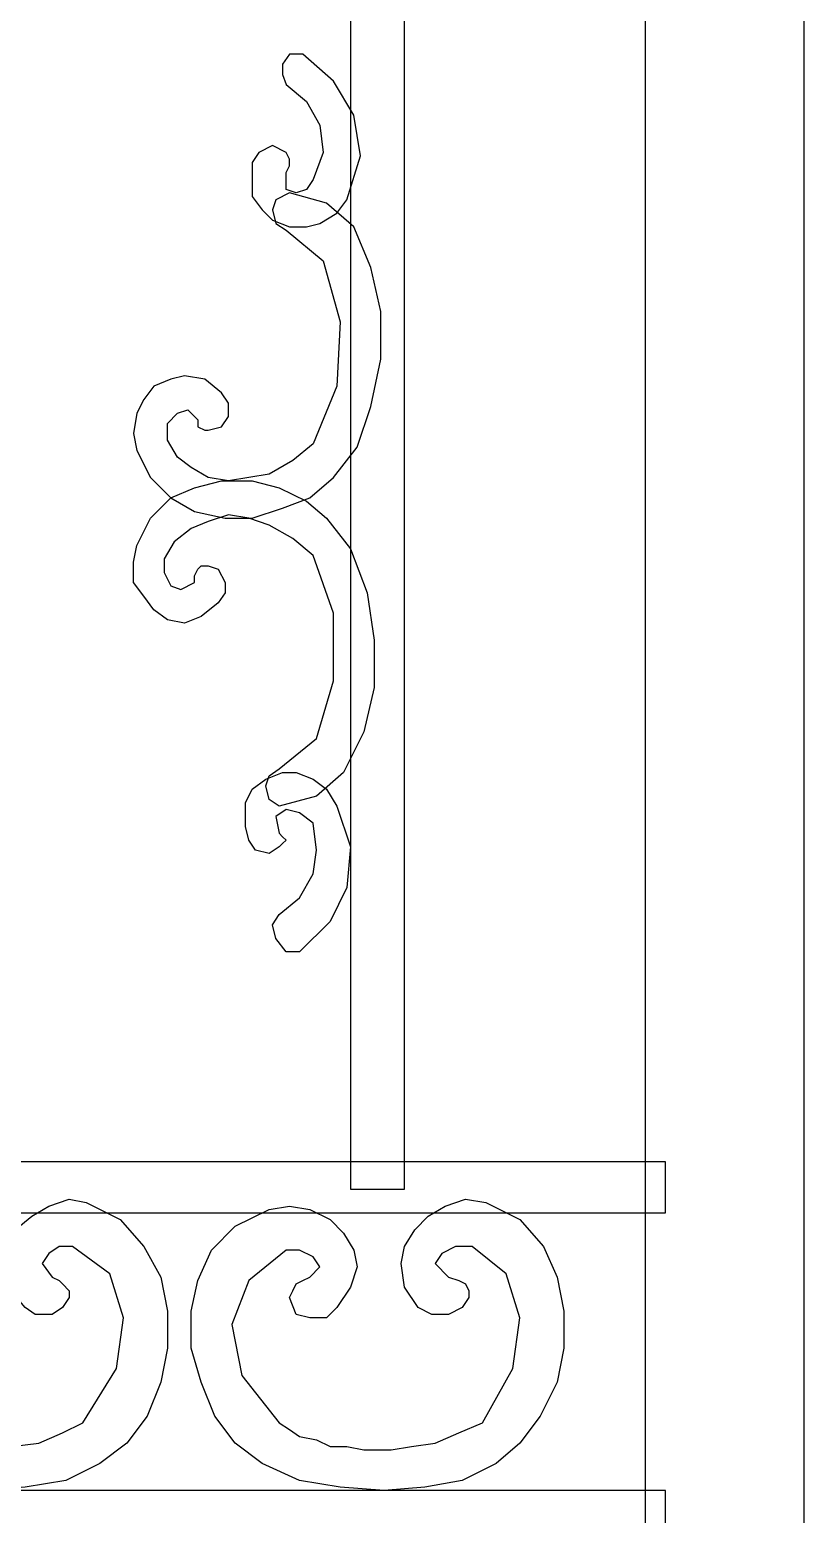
# Model space of a CAD drawing. Header units: centimetres. Extents: x -51 to 47, y -44 to 100.
# Drawn here: x 26.18 to 47.2, y 33.47 to 73.76 of the extents above; entities that cross this region are included whole.
import ezdxf

# ---------------------------------------------------------------- set-up
doc = ezdxf.new("R2010")
doc.units = ezdxf.units.CM
doc.header["$MEASUREMENT"] = 0
doc.layers.add('layer 1', color=7, linetype='Continuous')

msp = doc.modelspace()

# ---------------------------------------------------------------- linework, layer by layer
at = {"layer": 'layer 1', "color": 108}
for points, knots in [([(42.88117, 91.58024), (42.88117, 91.58024), (47.2023, 91.58024), (47.2023, 91.58024), (47.2023, 91.58024), (47.2023, 91.58024), (47.2023, -43.66193), (47.2023, -43.66193), (47.2023, -43.66193), (47.2023, -43.66193), (42.88117, -43.66193), (42.88117, -43.66193), (42.88117, -43.66193), (42.88117, -43.66193), (42.88117, 91.58024), (42.88117, 91.58024)], [0, 0, 0, 0, 0.25, 0.25, 0.25, 0.25, 0.5, 0.5, 0.5, 0.5, 0.75, 0.75, 0.75, 0.75, 1, 1, 1, 1]), ([(34.88249, 42.30097), (34.88249, 42.30097), (34.88249, 79.35236), (34.88249, 79.35236), (34.88249, 79.35236), (34.88249, 79.35236), (36.35351, 79.35236), (36.35351, 79.35236), (36.35351, 79.35236), (36.35351, 79.35236), (36.35351, 42.30097), (36.35351, 42.30097), (36.35351, 42.30097), (36.35351, 42.30097), (34.88249, 42.30097), (34.88249, 42.30097)], [0, 0, 0, 0, 0.25, 0.25, 0.25, 0.25, 0.5, 0.5, 0.5, 0.5, 0.75, 0.75, 0.75, 0.75, 1, 1, 1, 1]), ([(33.59534, 73.10052), (33.59534, 73.10052), (34.42279, 72.36501), (34.42279, 72.36501), (34.42279, 72.36501), (34.42279, 72.36501), (34.97443, 71.44562), (34.97443, 71.44562), (34.97443, 71.44562), (34.97443, 71.44562), (35.1583, 70.34235), (35.1583, 70.34235), (35.1583, 70.34235), (35.1583, 70.34235), (34.79055, 69.14714), (34.79055, 69.14714), (34.79055, 69.14714), (34.79055, 69.14714), (34.51473, 68.77939), (34.51473, 68.77939), (34.51473, 68.77939), (34.51473, 68.77939), (34.05504, 68.50357), (34.05504, 68.50357), (34.05504, 68.50357), (34.05504, 68.50357), (33.68728, 68.41163), (33.68728, 68.41163), (33.68728, 68.41163), (33.68728, 68.41163), (33.22759, 68.41163), (33.22759, 68.41163), (33.22759, 68.41163), (33.22759, 68.41163), (32.76789, 68.59551), (32.76789, 68.59551), (32.76789, 68.59551), (32.76789, 68.59551), (32.49208, 68.87133), (32.49208, 68.87133), (32.49208, 68.87133), (32.49208, 68.87133), (32.21626, 69.23908), (32.21626, 69.23908), (32.21626, 69.23908), (32.21626, 69.23908), (32.21626, 69.88265), (32.21626, 69.88265), (32.21626, 69.88265), (32.21626, 69.88265), (32.21626, 70.15847), (32.21626, 70.15847), (32.21626, 70.15847), (32.21626, 70.15847), (32.40014, 70.43429), (32.40014, 70.43429), (32.40014, 70.43429), (32.40014, 70.43429), (32.76789, 70.61817), (32.76789, 70.61817), (32.76789, 70.61817), (32.76789, 70.61817), (33.13565, 70.43429), (33.13565, 70.43429), (33.13565, 70.43429), (33.13565, 70.43429), (33.22759, 70.25041), (33.22759, 70.25041), (33.22759, 70.25041), (33.22759, 70.25041), (33.22759, 70.15847), (33.22759, 70.15847), (33.22759, 70.15847), (33.22759, 70.15847), (33.22759, 70.06653), (33.22759, 70.06653), (33.22759, 70.06653), (33.22759, 70.06653), (33.13565, 69.88265), (33.13565, 69.88265), (33.13565, 69.88265), (33.13565, 69.88265), (33.13565, 69.42296), (33.13565, 69.42296), (33.13565, 69.42296), (33.13565, 69.42296), (33.41146, 69.33102), (33.41146, 69.33102), (33.41146, 69.33102), (33.41146, 69.33102), (33.68728, 69.42296), (33.68728, 69.42296), (33.68728, 69.42296), (33.68728, 69.42296), (33.87116, 69.69878), (33.87116, 69.69878), (33.87116, 69.69878), (33.87116, 69.69878), (34.14698, 70.43429), (34.14698, 70.43429), (34.14698, 70.43429), (34.14698, 70.43429), (34.05504, 71.1698), (34.05504, 71.1698), (34.05504, 71.1698), (34.05504, 71.1698), (33.68728, 71.81337), (33.68728, 71.81337), (33.68728, 71.81337), (33.68728, 71.81337), (33.13565, 72.27307), (33.13565, 72.27307), (33.13565, 72.27307), (33.13565, 72.27307), (33.04371, 72.54888), (33.04371, 72.54888), (33.04371, 72.54888), (33.04371, 72.54888), (33.04371, 72.8247), (33.04371, 72.8247), (33.04371, 72.8247), (33.04371, 72.8247), (33.22759, 73.10052), (33.22759, 73.10052), (33.22759, 73.10052), (33.22759, 73.10052), (33.59534, 73.10052), (33.59534, 73.10052), (33.59534, 73.10052), (33.59534, 73.10052), (33.59534, 73.10052), (33.59534, 73.10052), (33.59534, 73.10052), (33.59534, 73.10052), (33.59534, 73.10052), (33.59534, 73.10052), (33.59534, 73.10052), (33.59534, 73.10052), (33.59534, 73.10052), (33.59534, 73.10052), (33.59534, 73.10052), (33.59534, 73.10052), (33.59534, 73.10052), (33.59534, 73.10052)], [0, 0, 0, 0, 0.02777778, 0.02777778, 0.02777778, 0.02777778, 0.05555556, 0.05555556, 0.05555556, 0.05555556, 0.08333333, 0.08333333, 0.08333333, 0.08333333, 0.11111111, 0.11111111, 0.11111111, 0.11111111, 0.13888889, 0.13888889, 0.13888889, 0.13888889, 0.16666667, 0.16666667, 0.16666667, 0.16666667, 0.19444444, 0.19444444, 0.19444444, 0.19444444, 0.22222222, 0.22222222, 0.22222222, 0.22222222, 0.25, 0.25, 0.25, 0.25, 0.27777778, 0.27777778, 0.27777778, 0.27777778, 0.30555556, 0.30555556, 0.30555556, 0.30555556, 0.33333333, 0.33333333, 0.33333333, 0.33333333, 0.36111111, 0.36111111, 0.36111111, 0.36111111, 0.38888889, 0.38888889, 0.38888889, 0.38888889, 0.41666667, 0.41666667, 0.41666667, 0.41666667, 0.44444444, 0.44444444, 0.44444444, 0.44444444, 0.47222222, 0.47222222, 0.47222222, 0.47222222, 0.5, 0.5, 0.5, 0.5, 0.52777778, 0.52777778, 0.52777778, 0.52777778, 0.55555556, 0.55555556, 0.55555556, 0.55555556, 0.58333333, 0.58333333, 0.58333333, 0.58333333, 0.61111111, 0.61111111, 0.61111111, 0.61111111, 0.63888889, 0.63888889, 0.63888889, 0.63888889, 0.66666667, 0.66666667, 0.66666667, 0.66666667, 0.69444444, 0.69444444, 0.69444444, 0.69444444, 0.72222222, 0.72222222, 0.72222222, 0.72222222, 0.75, 0.75, 0.75, 0.75, 0.77777778, 0.77777778, 0.77777778, 0.77777778, 0.80555556, 0.80555556, 0.80555556, 0.80555556, 0.83333333, 0.83333333, 0.83333333, 0.83333333, 0.86111111, 0.86111111, 0.86111111, 0.86111111, 0.88888889, 0.88888889, 0.88888889, 0.88888889, 0.91666667, 0.91666667, 0.91666667, 0.91666667, 0.94444444, 0.94444444, 0.94444444, 0.94444444, 0.97222222, 0.97222222, 0.97222222, 0.97222222, 1, 1, 1, 1]), ([(30.74524, 63.17111), (30.74524, 63.17111), (30.46942, 63.44693), (30.46942, 63.44693), (30.46942, 63.44693), (30.46942, 63.44693), (30.1936, 63.35499), (30.1936, 63.35499), (30.1936, 63.35499), (30.1936, 63.35499), (29.91778, 63.07917), (29.91778, 63.07917), (29.91778, 63.07917), (29.91778, 63.07917), (29.91778, 62.61948), (29.91778, 62.61948), (29.91778, 62.61948), (29.91778, 62.61948), (30.1936, 62.15978), (30.1936, 62.15978), (30.1936, 62.15978), (30.1936, 62.15978), (30.56136, 61.88397), (30.56136, 61.88397), (30.56136, 61.88397), (30.56136, 61.88397), (31.02105, 61.60815), (31.02105, 61.60815), (31.02105, 61.60815), (31.02105, 61.60815), (31.57269, 61.51621), (31.57269, 61.51621), (31.57269, 61.51621), (31.57269, 61.51621), (32.12432, 61.60815), (32.12432, 61.60815), (32.12432, 61.60815), (32.12432, 61.60815), (32.67595, 61.70009), (32.67595, 61.70009), (32.67595, 61.70009), (32.67595, 61.70009), (33.31953, 62.06784), (33.31953, 62.06784), (33.31953, 62.06784), (33.31953, 62.06784), (33.87116, 62.52754), (33.87116, 62.52754), (33.87116, 62.52754), (33.87116, 62.52754), (34.51473, 64.0905), (34.51473, 64.0905), (34.51473, 64.0905), (34.51473, 64.0905), (34.60667, 65.83734), (34.60667, 65.83734), (34.60667, 65.83734), (34.60667, 65.83734), (34.14698, 67.49224), (34.14698, 67.49224), (34.14698, 67.49224), (34.14698, 67.49224), (33.13565, 68.31969), (33.13565, 68.31969), (33.13565, 68.31969), (33.13565, 68.31969), (32.85983, 68.50357), (32.85983, 68.50357), (32.85983, 68.50357), (32.85983, 68.50357), (32.76789, 68.87133), (32.76789, 68.87133), (32.76789, 68.87133), (32.76789, 68.87133), (32.85983, 69.14714), (32.85983, 69.14714), (32.85983, 69.14714), (32.85983, 69.14714), (33.22759, 69.33102), (33.22759, 69.33102), (33.22759, 69.33102), (33.22759, 69.33102), (34.23891, 69.0552), (34.23891, 69.0552), (34.23891, 69.0552), (34.23891, 69.0552), (34.97443, 68.41163), (34.97443, 68.41163), (34.97443, 68.41163), (34.97443, 68.41163), (35.43412, 67.30836), (35.43412, 67.30836), (35.43412, 67.30836), (35.43412, 67.30836), (35.70994, 66.11316), (35.70994, 66.11316), (35.70994, 66.11316), (35.70994, 66.11316), (35.70994, 64.82601), (35.70994, 64.82601), (35.70994, 64.82601), (35.70994, 64.82601), (35.43412, 63.53887), (35.43412, 63.53887), (35.43412, 63.53887), (35.43412, 63.53887), (35.06637, 62.4356), (35.06637, 62.4356), (35.06637, 62.4356), (35.06637, 62.4356), (34.42279, 61.60815), (34.42279, 61.60815), (34.42279, 61.60815), (34.42279, 61.60815), (33.77922, 61.05652), (33.77922, 61.05652), (33.77922, 61.05652), (33.77922, 61.05652), (33.04371, 60.7807), (33.04371, 60.7807), (33.04371, 60.7807), (33.04371, 60.7807), (32.21626, 60.50488), (32.21626, 60.50488), (32.21626, 60.50488), (32.21626, 60.50488), (31.48075, 60.50488), (31.48075, 60.50488), (31.48075, 60.50488), (31.48075, 60.50488), (30.6533, 60.68876), (30.6533, 60.68876), (30.6533, 60.68876), (30.6533, 60.68876), (30.00972, 61.05652), (30.00972, 61.05652), (30.00972, 61.05652), (30.00972, 61.05652), (29.45809, 61.60815), (29.45809, 61.60815), (29.45809, 61.60815), (29.45809, 61.60815), (29.09033, 62.34366), (29.09033, 62.34366), (29.09033, 62.34366), (29.09033, 62.34366), (28.9984, 62.80336), (28.9984, 62.80336), (28.9984, 62.80336), (28.9984, 62.80336), (29.09033, 63.35499), (29.09033, 63.35499), (29.09033, 63.35499), (29.09033, 63.35499), (29.27421, 63.72275), (29.27421, 63.72275), (29.27421, 63.72275), (29.27421, 63.72275), (29.55003, 64.0905), (29.55003, 64.0905), (29.55003, 64.0905), (29.55003, 64.0905), (30.00972, 64.27438), (30.00972, 64.27438), (30.00972, 64.27438), (30.00972, 64.27438), (30.37748, 64.36632), (30.37748, 64.36632), (30.37748, 64.36632), (30.37748, 64.36632), (30.92911, 64.27438), (30.92911, 64.27438), (30.92911, 64.27438), (30.92911, 64.27438), (31.38881, 63.90662), (31.38881, 63.90662), (31.38881, 63.90662), (31.38881, 63.90662), (31.57269, 63.63081), (31.57269, 63.63081), (31.57269, 63.63081), (31.57269, 63.63081), (31.57269, 63.26305), (31.57269, 63.26305), (31.57269, 63.26305), (31.57269, 63.26305), (31.38881, 62.98723), (31.38881, 62.98723), (31.38881, 62.98723), (31.38881, 62.98723), (31.02105, 62.8953), (31.02105, 62.8953), (31.02105, 62.8953), (31.02105, 62.8953), (30.92911, 62.8953), (30.92911, 62.8953), (30.92911, 62.8953), (30.92911, 62.8953), (30.74524, 62.98723), (30.74524, 62.98723), (30.74524, 62.98723), (30.74524, 62.98723), (30.74524, 63.07917), (30.74524, 63.07917), (30.74524, 63.07917), (30.74524, 63.07917), (30.74524, 63.17111), (30.74524, 63.17111)], [0, 0, 0, 0, 0.01923077, 0.01923077, 0.01923077, 0.01923077, 0.03846154, 0.03846154, 0.03846154, 0.03846154, 0.05769231, 0.05769231, 0.05769231, 0.05769231, 0.07692308, 0.07692308, 0.07692308, 0.07692308, 0.09615385, 0.09615385, 0.09615385, 0.09615385, 0.11538462, 0.11538462, 0.11538462, 0.11538462, 0.13461538, 0.13461538, 0.13461538, 0.13461538, 0.15384615, 0.15384615, 0.15384615, 0.15384615, 0.17307692, 0.17307692, 0.17307692, 0.17307692, 0.19230769, 0.19230769, 0.19230769, 0.19230769, 0.21153846, 0.21153846, 0.21153846, 0.21153846, 0.23076923, 0.23076923, 0.23076923, 0.23076923, 0.25, 0.25, 0.25, 0.25, 0.26923077, 0.26923077, 0.26923077, 0.26923077, 0.28846154, 0.28846154, 0.28846154, 0.28846154, 0.30769231, 0.30769231, 0.30769231, 0.30769231, 0.32692308, 0.32692308, 0.32692308, 0.32692308, 0.34615385, 0.34615385, 0.34615385, 0.34615385, 0.36538462, 0.36538462, 0.36538462, 0.36538462, 0.38461538, 0.38461538, 0.38461538, 0.38461538, 0.40384615, 0.40384615, 0.40384615, 0.40384615, 0.42307692, 0.42307692, 0.42307692, 0.42307692, 0.44230769, 0.44230769, 0.44230769, 0.44230769, 0.46153846, 0.46153846, 0.46153846, 0.46153846, 0.48076923, 0.48076923, 0.48076923, 0.48076923, 0.5, 0.5, 0.5, 0.5, 0.51923077, 0.51923077, 0.51923077, 0.51923077, 0.53846154, 0.53846154, 0.53846154, 0.53846154, 0.55769231, 0.55769231, 0.55769231, 0.55769231, 0.57692308, 0.57692308, 0.57692308, 0.57692308, 0.59615385, 0.59615385, 0.59615385, 0.59615385, 0.61538462, 0.61538462, 0.61538462, 0.61538462, 0.63461538, 0.63461538, 0.63461538, 0.63461538, 0.65384615, 0.65384615, 0.65384615, 0.65384615, 0.67307692, 0.67307692, 0.67307692, 0.67307692, 0.69230769, 0.69230769, 0.69230769, 0.69230769, 0.71153846, 0.71153846, 0.71153846, 0.71153846, 0.73076923, 0.73076923, 0.73076923, 0.73076923, 0.75, 0.75, 0.75, 0.75, 0.76923077, 0.76923077, 0.76923077, 0.76923077, 0.78846154, 0.78846154, 0.78846154, 0.78846154, 0.80769231, 0.80769231, 0.80769231, 0.80769231, 0.82692308, 0.82692308, 0.82692308, 0.82692308, 0.84615385, 0.84615385, 0.84615385, 0.84615385, 0.86538462, 0.86538462, 0.86538462, 0.86538462, 0.88461538, 0.88461538, 0.88461538, 0.88461538, 0.90384615, 0.90384615, 0.90384615, 0.90384615, 0.92307692, 0.92307692, 0.92307692, 0.92307692, 0.94230769, 0.94230769, 0.94230769, 0.94230769, 0.96153846, 0.96153846, 0.96153846, 0.96153846, 0.98076923, 0.98076923, 0.98076923, 0.98076923, 1, 1, 1, 1]), ([(30.6533, 58.75804), (30.6533, 58.75804), (30.28554, 58.57417), (30.28554, 58.57417), (30.28554, 58.57417), (30.28554, 58.57417), (30.00972, 58.6661), (30.00972, 58.6661), (30.00972, 58.6661), (30.00972, 58.6661), (29.82585, 59.03386), (29.82585, 59.03386), (29.82585, 59.03386), (29.82585, 59.03386), (29.82585, 59.40162), (29.82585, 59.40162), (29.82585, 59.40162), (29.82585, 59.40162), (30.10166, 59.86131), (30.10166, 59.86131), (30.10166, 59.86131), (30.10166, 59.86131), (30.56136, 60.22907), (30.56136, 60.22907), (30.56136, 60.22907), (30.56136, 60.22907), (31.02105, 60.41294), (31.02105, 60.41294), (31.02105, 60.41294), (31.02105, 60.41294), (31.57269, 60.59682), (31.57269, 60.59682), (31.57269, 60.59682), (31.57269, 60.59682), (32.12432, 60.50488), (32.12432, 60.50488), (32.12432, 60.50488), (32.12432, 60.50488), (32.67595, 60.321), (32.67595, 60.321), (32.67595, 60.321), (32.67595, 60.321), (33.31953, 59.95325), (33.31953, 59.95325), (33.31953, 59.95325), (33.31953, 59.95325), (33.87116, 59.49355), (33.87116, 59.49355), (33.87116, 59.49355), (33.87116, 59.49355), (34.42279, 57.93059), (34.42279, 57.93059), (34.42279, 57.93059), (34.42279, 57.93059), (34.42279, 56.09181), (34.42279, 56.09181), (34.42279, 56.09181), (34.42279, 56.09181), (33.9631, 54.52885), (33.9631, 54.52885), (33.9631, 54.52885), (33.9631, 54.52885), (32.95177, 53.7014), (32.95177, 53.7014), (32.95177, 53.7014), (32.95177, 53.7014), (32.67595, 53.51752), (32.67595, 53.51752), (32.67595, 53.51752), (32.67595, 53.51752), (32.58401, 53.24171), (32.58401, 53.24171), (32.58401, 53.24171), (32.58401, 53.24171), (32.67595, 52.87395), (32.67595, 52.87395), (32.67595, 52.87395), (32.67595, 52.87395), (32.95177, 52.69007), (32.95177, 52.69007), (32.95177, 52.69007), (32.95177, 52.69007), (33.9631, 52.96589), (33.9631, 52.96589), (33.9631, 52.96589), (33.9631, 52.96589), (34.69861, 53.60946), (34.69861, 53.60946), (34.69861, 53.60946), (34.69861, 53.60946), (35.25024, 54.71273), (35.25024, 54.71273), (35.25024, 54.71273), (35.25024, 54.71273), (35.52606, 55.90794), (35.52606, 55.90794), (35.52606, 55.90794), (35.52606, 55.90794), (35.52606, 57.19508), (35.52606, 57.19508), (35.52606, 57.19508), (35.52606, 57.19508), (35.34218, 58.48223), (35.34218, 58.48223), (35.34218, 58.48223), (35.34218, 58.48223), (34.88249, 59.67743), (34.88249, 59.67743), (34.88249, 59.67743), (34.88249, 59.67743), (34.23891, 60.50488), (34.23891, 60.50488), (34.23891, 60.50488), (34.23891, 60.50488), (33.68728, 60.96458), (33.68728, 60.96458), (33.68728, 60.96458), (33.68728, 60.96458), (32.95177, 61.33233), (32.95177, 61.33233), (32.95177, 61.33233), (32.95177, 61.33233), (32.21626, 61.51621), (32.21626, 61.51621), (32.21626, 61.51621), (32.21626, 61.51621), (31.38881, 61.51621), (31.38881, 61.51621), (31.38881, 61.51621), (31.38881, 61.51621), (30.6533, 61.33233), (30.6533, 61.33233), (30.6533, 61.33233), (30.6533, 61.33233), (30.00972, 61.05652), (30.00972, 61.05652), (30.00972, 61.05652), (30.00972, 61.05652), (29.45809, 60.50488), (29.45809, 60.50488), (29.45809, 60.50488), (29.45809, 60.50488), (29.09033, 59.76937), (29.09033, 59.76937), (29.09033, 59.76937), (29.09033, 59.76937), (28.9984, 59.30968), (28.9984, 59.30968), (28.9984, 59.30968), (28.9984, 59.30968), (28.9984, 58.75804), (28.9984, 58.75804), (28.9984, 58.75804), (28.9984, 58.75804), (29.27421, 58.39029), (29.27421, 58.39029), (29.27421, 58.39029), (29.27421, 58.39029), (29.55003, 58.02253), (29.55003, 58.02253), (29.55003, 58.02253), (29.55003, 58.02253), (29.91778, 57.74671), (29.91778, 57.74671), (29.91778, 57.74671), (29.91778, 57.74671), (30.37748, 57.65478), (30.37748, 57.65478), (30.37748, 57.65478), (30.37748, 57.65478), (30.83717, 57.83865), (30.83717, 57.83865), (30.83717, 57.83865), (30.83717, 57.83865), (31.29687, 58.20641), (31.29687, 58.20641), (31.29687, 58.20641), (31.29687, 58.20641), (31.48075, 58.48223), (31.48075, 58.48223), (31.48075, 58.48223), (31.48075, 58.48223), (31.48075, 58.75804), (31.48075, 58.75804), (31.48075, 58.75804), (31.48075, 58.75804), (31.29687, 59.1258), (31.29687, 59.1258), (31.29687, 59.1258), (31.29687, 59.1258), (31.02105, 59.21774), (31.02105, 59.21774), (31.02105, 59.21774), (31.02105, 59.21774), (30.83717, 59.21774), (30.83717, 59.21774), (30.83717, 59.21774), (30.83717, 59.21774), (30.74524, 59.1258), (30.74524, 59.1258), (30.74524, 59.1258), (30.74524, 59.1258), (30.6533, 58.94192), (30.6533, 58.94192), (30.6533, 58.94192), (30.6533, 58.94192), (30.6533, 58.75804), (30.6533, 58.75804)], [0, 0, 0, 0, 0.01923077, 0.01923077, 0.01923077, 0.01923077, 0.03846154, 0.03846154, 0.03846154, 0.03846154, 0.05769231, 0.05769231, 0.05769231, 0.05769231, 0.07692308, 0.07692308, 0.07692308, 0.07692308, 0.09615385, 0.09615385, 0.09615385, 0.09615385, 0.11538462, 0.11538462, 0.11538462, 0.11538462, 0.13461538, 0.13461538, 0.13461538, 0.13461538, 0.15384615, 0.15384615, 0.15384615, 0.15384615, 0.17307692, 0.17307692, 0.17307692, 0.17307692, 0.19230769, 0.19230769, 0.19230769, 0.19230769, 0.21153846, 0.21153846, 0.21153846, 0.21153846, 0.23076923, 0.23076923, 0.23076923, 0.23076923, 0.25, 0.25, 0.25, 0.25, 0.26923077, 0.26923077, 0.26923077, 0.26923077, 0.28846154, 0.28846154, 0.28846154, 0.28846154, 0.30769231, 0.30769231, 0.30769231, 0.30769231, 0.32692308, 0.32692308, 0.32692308, 0.32692308, 0.34615385, 0.34615385, 0.34615385, 0.34615385, 0.36538462, 0.36538462, 0.36538462, 0.36538462, 0.38461538, 0.38461538, 0.38461538, 0.38461538, 0.40384615, 0.40384615, 0.40384615, 0.40384615, 0.42307692, 0.42307692, 0.42307692, 0.42307692, 0.44230769, 0.44230769, 0.44230769, 0.44230769, 0.46153846, 0.46153846, 0.46153846, 0.46153846, 0.48076923, 0.48076923, 0.48076923, 0.48076923, 0.5, 0.5, 0.5, 0.5, 0.51923077, 0.51923077, 0.51923077, 0.51923077, 0.53846154, 0.53846154, 0.53846154, 0.53846154, 0.55769231, 0.55769231, 0.55769231, 0.55769231, 0.57692308, 0.57692308, 0.57692308, 0.57692308, 0.59615385, 0.59615385, 0.59615385, 0.59615385, 0.61538462, 0.61538462, 0.61538462, 0.61538462, 0.63461538, 0.63461538, 0.63461538, 0.63461538, 0.65384615, 0.65384615, 0.65384615, 0.65384615, 0.67307692, 0.67307692, 0.67307692, 0.67307692, 0.69230769, 0.69230769, 0.69230769, 0.69230769, 0.71153846, 0.71153846, 0.71153846, 0.71153846, 0.73076923, 0.73076923, 0.73076923, 0.73076923, 0.75, 0.75, 0.75, 0.75, 0.76923077, 0.76923077, 0.76923077, 0.76923077, 0.78846154, 0.78846154, 0.78846154, 0.78846154, 0.80769231, 0.80769231, 0.80769231, 0.80769231, 0.82692308, 0.82692308, 0.82692308, 0.82692308, 0.84615385, 0.84615385, 0.84615385, 0.84615385, 0.86538462, 0.86538462, 0.86538462, 0.86538462, 0.88461538, 0.88461538, 0.88461538, 0.88461538, 0.90384615, 0.90384615, 0.90384615, 0.90384615, 0.92307692, 0.92307692, 0.92307692, 0.92307692, 0.94230769, 0.94230769, 0.94230769, 0.94230769, 0.96153846, 0.96153846, 0.96153846, 0.96153846, 0.98076923, 0.98076923, 0.98076923, 0.98076923, 1, 1, 1, 1]), ([(33.5034, 48.7367), (33.5034, 48.7367), (34.33085, 49.56415), (34.33085, 49.56415), (34.33085, 49.56415), (34.33085, 49.56415), (34.79055, 50.48354), (34.79055, 50.48354), (34.79055, 50.48354), (34.79055, 50.48354), (34.88249, 51.58681), (34.88249, 51.58681), (34.88249, 51.58681), (34.88249, 51.58681), (34.51473, 52.69007), (34.51473, 52.69007), (34.51473, 52.69007), (34.51473, 52.69007), (34.23891, 53.14977), (34.23891, 53.14977), (34.23891, 53.14977), (34.23891, 53.14977), (33.87116, 53.42558), (33.87116, 53.42558), (33.87116, 53.42558), (33.87116, 53.42558), (33.41146, 53.60946), (33.41146, 53.60946), (33.41146, 53.60946), (33.41146, 53.60946), (33.04371, 53.60946), (33.04371, 53.60946), (33.04371, 53.60946), (33.04371, 53.60946), (32.58401, 53.42558), (32.58401, 53.42558), (32.58401, 53.42558), (32.58401, 53.42558), (32.21626, 53.14977), (32.21626, 53.14977), (32.21626, 53.14977), (32.21626, 53.14977), (32.03238, 52.78201), (32.03238, 52.78201), (32.03238, 52.78201), (32.03238, 52.78201), (32.03238, 52.13844), (32.03238, 52.13844), (32.03238, 52.13844), (32.03238, 52.13844), (32.12432, 51.77068), (32.12432, 51.77068), (32.12432, 51.77068), (32.12432, 51.77068), (32.3082, 51.49487), (32.3082, 51.49487), (32.3082, 51.49487), (32.3082, 51.49487), (32.67595, 51.40293), (32.67595, 51.40293), (32.67595, 51.40293), (32.67595, 51.40293), (32.95177, 51.58681), (32.95177, 51.58681), (32.95177, 51.58681), (32.95177, 51.58681), (33.04371, 51.67874), (33.04371, 51.67874), (33.04371, 51.67874), (33.04371, 51.67874), (33.13565, 51.77068), (33.13565, 51.77068), (33.13565, 51.77068), (33.13565, 51.77068), (33.04371, 51.86262), (33.04371, 51.86262), (33.04371, 51.86262), (33.04371, 51.86262), (32.95177, 51.95456), (32.95177, 51.95456), (32.95177, 51.95456), (32.95177, 51.95456), (32.85983, 52.41426), (32.85983, 52.41426), (32.85983, 52.41426), (32.85983, 52.41426), (33.13565, 52.59813), (33.13565, 52.59813), (33.13565, 52.59813), (33.13565, 52.59813), (33.5034, 52.5062), (33.5034, 52.5062), (33.5034, 52.5062), (33.5034, 52.5062), (33.87116, 52.23038), (33.87116, 52.23038), (33.87116, 52.23038), (33.87116, 52.23038), (33.9631, 51.49487), (33.9631, 51.49487), (33.9631, 51.49487), (33.9631, 51.49487), (33.87116, 50.85129), (33.87116, 50.85129), (33.87116, 50.85129), (33.87116, 50.85129), (33.5034, 50.20772), (33.5034, 50.20772), (33.5034, 50.20772), (33.5034, 50.20772), (32.95177, 49.74803), (32.95177, 49.74803), (32.95177, 49.74803), (32.95177, 49.74803), (32.76789, 49.47221), (32.76789, 49.47221), (32.76789, 49.47221), (32.76789, 49.47221), (32.85983, 49.10445), (32.85983, 49.10445), (32.85983, 49.10445), (32.85983, 49.10445), (33.13565, 48.7367), (33.13565, 48.7367), (33.13565, 48.7367), (33.13565, 48.7367), (33.5034, 48.7367), (33.5034, 48.7367), (33.5034, 48.7367), (33.5034, 48.7367), (33.5034, 48.7367), (33.5034, 48.7367), (33.5034, 48.7367), (33.5034, 48.7367), (33.5034, 48.7367), (33.5034, 48.7367), (33.5034, 48.7367), (33.5034, 48.7367), (33.5034, 48.7367), (33.5034, 48.7367), (33.5034, 48.7367), (33.5034, 48.7367), (33.5034, 48.7367), (33.5034, 48.7367)], [0, 0, 0, 0, 0.02777778, 0.02777778, 0.02777778, 0.02777778, 0.05555556, 0.05555556, 0.05555556, 0.05555556, 0.08333333, 0.08333333, 0.08333333, 0.08333333, 0.11111111, 0.11111111, 0.11111111, 0.11111111, 0.13888889, 0.13888889, 0.13888889, 0.13888889, 0.16666667, 0.16666667, 0.16666667, 0.16666667, 0.19444444, 0.19444444, 0.19444444, 0.19444444, 0.22222222, 0.22222222, 0.22222222, 0.22222222, 0.25, 0.25, 0.25, 0.25, 0.27777778, 0.27777778, 0.27777778, 0.27777778, 0.30555556, 0.30555556, 0.30555556, 0.30555556, 0.33333333, 0.33333333, 0.33333333, 0.33333333, 0.36111111, 0.36111111, 0.36111111, 0.36111111, 0.38888889, 0.38888889, 0.38888889, 0.38888889, 0.41666667, 0.41666667, 0.41666667, 0.41666667, 0.44444444, 0.44444444, 0.44444444, 0.44444444, 0.47222222, 0.47222222, 0.47222222, 0.47222222, 0.5, 0.5, 0.5, 0.5, 0.52777778, 0.52777778, 0.52777778, 0.52777778, 0.55555556, 0.55555556, 0.55555556, 0.55555556, 0.58333333, 0.58333333, 0.58333333, 0.58333333, 0.61111111, 0.61111111, 0.61111111, 0.61111111, 0.63888889, 0.63888889, 0.63888889, 0.63888889, 0.66666667, 0.66666667, 0.66666667, 0.66666667, 0.69444444, 0.69444444, 0.69444444, 0.69444444, 0.72222222, 0.72222222, 0.72222222, 0.72222222, 0.75, 0.75, 0.75, 0.75, 0.77777778, 0.77777778, 0.77777778, 0.77777778, 0.80555556, 0.80555556, 0.80555556, 0.80555556, 0.83333333, 0.83333333, 0.83333333, 0.83333333, 0.86111111, 0.86111111, 0.86111111, 0.86111111, 0.88888889, 0.88888889, 0.88888889, 0.88888889, 0.91666667, 0.91666667, 0.91666667, 0.91666667, 0.94444444, 0.94444444, 0.94444444, 0.94444444, 0.97222222, 0.97222222, 0.97222222, 0.97222222, 1, 1, 1, 1]), ([(-47.12704, 43.03648), (-47.12704, 43.03648), (43.43281, 43.03648), (43.43281, 43.03648), (43.43281, 43.03648), (43.43281, 43.03648), (43.43281, 41.6574), (43.43281, 41.6574), (43.43281, 41.6574), (43.43281, 41.6574), (-47.12704, 41.6574), (-47.12704, 41.6574), (-47.12704, 41.6574), (-47.12704, 41.6574), (-47.12704, 43.03648), (-47.12704, 43.03648)], [0, 0, 0, 0, 0.25, 0.25, 0.25, 0.25, 0.5, 0.5, 0.5, 0.5, 0.75, 0.75, 0.75, 0.75, 1, 1, 1, 1]), ([(28.81452, 35.40555), (28.81452, 35.40555), (29.36615, 36.14106), (29.36615, 36.14106), (29.36615, 36.14106), (29.36615, 36.14106), (29.73391, 37.06045), (29.73391, 37.06045), (29.73391, 37.06045), (29.73391, 37.06045), (29.91778, 37.97984), (29.91778, 37.97984), (29.91778, 37.97984), (29.91778, 37.97984), (29.91778, 38.99117), (29.91778, 38.99117), (29.91778, 38.99117), (29.91778, 38.99117), (29.73391, 39.91056), (29.73391, 39.91056), (29.73391, 39.91056), (29.73391, 39.91056), (29.27421, 40.73801), (29.27421, 40.73801), (29.27421, 40.73801), (29.27421, 40.73801), (28.63064, 41.47352), (28.63064, 41.47352), (28.63064, 41.47352), (28.63064, 41.47352), (27.71125, 41.93322), (27.71125, 41.93322), (27.71125, 41.93322), (27.71125, 41.93322), (27.25156, 42.02516), (27.25156, 42.02516), (27.25156, 42.02516), (27.25156, 42.02516), (26.69992, 41.84128), (26.69992, 41.84128), (26.69992, 41.84128), (26.69992, 41.84128), (26.24023, 41.56546), (26.24023, 41.56546), (26.24023, 41.56546), (26.24023, 41.56546), (25.78053, 41.19771), (25.78053, 41.19771), (25.78053, 41.19771), (25.78053, 41.19771), (25.59665, 40.73801), (25.59665, 40.73801), (25.59665, 40.73801), (25.59665, 40.73801), (25.50472, 40.27832), (25.50472, 40.27832), (25.50472, 40.27832), (25.50472, 40.27832), (25.59665, 39.63474), (25.59665, 39.63474), (25.59665, 39.63474), (25.59665, 39.63474), (26.05635, 39.08311), (26.05635, 39.08311), (26.05635, 39.08311), (26.05635, 39.08311), (26.33217, 38.89923), (26.33217, 38.89923), (26.33217, 38.89923), (26.33217, 38.89923), (26.79186, 38.89923), (26.79186, 38.89923), (26.79186, 38.89923), (26.79186, 38.89923), (27.06768, 39.08311), (27.06768, 39.08311), (27.06768, 39.08311), (27.06768, 39.08311), (27.25156, 39.35893), (27.25156, 39.35893), (27.25156, 39.35893), (27.25156, 39.35893), (27.25156, 39.54281), (27.25156, 39.54281), (27.25156, 39.54281), (27.25156, 39.54281), (27.06768, 39.72668), (27.06768, 39.72668), (27.06768, 39.72668), (27.06768, 39.72668), (26.97574, 39.81862), (26.97574, 39.81862), (26.97574, 39.81862), (26.97574, 39.81862), (26.79186, 39.91056), (26.79186, 39.91056), (26.79186, 39.91056), (26.79186, 39.91056), (26.51604, 40.27832), (26.51604, 40.27832), (26.51604, 40.27832), (26.51604, 40.27832), (26.69992, 40.55413), (26.69992, 40.55413), (26.69992, 40.55413), (26.69992, 40.55413), (26.97574, 40.73801), (26.97574, 40.73801), (26.97574, 40.73801), (26.97574, 40.73801), (27.34349, 40.73801), (27.34349, 40.73801), (27.34349, 40.73801), (27.34349, 40.73801), (28.35482, 40.0025), (28.35482, 40.0025), (28.35482, 40.0025), (28.35482, 40.0025), (28.72258, 38.80729), (28.72258, 38.80729), (28.72258, 38.80729), (28.72258, 38.80729), (28.5387, 37.42821), (28.5387, 37.42821), (28.5387, 37.42821), (28.5387, 37.42821), (27.61931, 35.95719), (27.61931, 35.95719), (27.61931, 35.95719), (27.61931, 35.95719), (27.06768, 35.68137), (27.06768, 35.68137), (27.06768, 35.68137), (27.06768, 35.68137), (26.42411, 35.40555), (26.42411, 35.40555), (26.42411, 35.40555), (26.42411, 35.40555), (25.68859, 35.31361), (25.68859, 35.31361), (25.68859, 35.31361), (25.68859, 35.31361), (25.13696, 35.22168), (25.13696, 35.22168), (25.13696, 35.22168), (25.13696, 35.22168), (25.13696, 35.22168), (25.13696, 35.22168), (25.13696, 35.22168), (25.13696, 35.22168), (25.13696, 35.22168), (25.13696, 35.22168), (25.13696, 35.22168), (25.13696, 35.22168), (25.13696, 35.22168), (25.13696, 35.22168), (25.13696, 35.22168), (25.13696, 35.22168), (25.13696, 35.22168), (25.13696, 35.22168), (25.13696, 35.22168), (25.13696, 35.22168), (24.7692, 35.22168), (24.7692, 35.22168), (24.7692, 35.22168), (24.7692, 35.22168), (24.40145, 35.22168), (24.40145, 35.22168), (24.40145, 35.22168), (24.40145, 35.22168), (23.94175, 35.31361), (23.94175, 35.31361), (23.94175, 35.31361), (23.94175, 35.31361), (23.48206, 35.31361), (23.48206, 35.31361), (23.48206, 35.31361), (23.48206, 35.31361), (23.02236, 35.49749), (23.02236, 35.49749), (23.02236, 35.49749), (23.02236, 35.49749), (22.65461, 35.58943), (22.65461, 35.58943), (22.65461, 35.58943), (22.65461, 35.58943), (22.28685, 35.77331), (22.28685, 35.77331), (22.28685, 35.77331), (22.28685, 35.77331), (22.01104, 35.95719), (22.01104, 35.95719), (22.01104, 35.95719), (22.01104, 35.95719), (21.18359, 37.24433), (21.18359, 37.24433), (21.18359, 37.24433), (21.18359, 37.24433), (20.99971, 38.62342), (20.99971, 38.62342), (20.99971, 38.62342), (20.99971, 38.62342), (21.36746, 39.81862), (21.36746, 39.81862), (21.36746, 39.81862), (21.36746, 39.81862), (22.37879, 40.64607), (22.37879, 40.64607), (22.37879, 40.64607), (22.37879, 40.64607), (22.83849, 40.64607), (22.83849, 40.64607), (22.83849, 40.64607), (22.83849, 40.64607), (23.20624, 40.46219), (23.20624, 40.46219), (23.20624, 40.46219), (23.20624, 40.46219), (23.29818, 40.18638), (23.29818, 40.18638), (23.29818, 40.18638), (23.29818, 40.18638), (22.93043, 39.91056), (22.93043, 39.91056), (22.93043, 39.91056), (22.93043, 39.91056), (22.74655, 39.81862), (22.74655, 39.81862), (22.74655, 39.81862), (22.74655, 39.81862), (22.65461, 39.72668), (22.65461, 39.72668), (22.65461, 39.72668), (22.65461, 39.72668), (22.56267, 39.54281), (22.56267, 39.54281), (22.56267, 39.54281), (22.56267, 39.54281), (22.56267, 39.35893), (22.56267, 39.35893), (22.56267, 39.35893), (22.56267, 39.35893), (22.65461, 38.89923), (22.65461, 38.89923), (22.65461, 38.89923), (22.65461, 38.89923), (23.02236, 38.80729), (23.02236, 38.80729), (23.02236, 38.80729), (23.02236, 38.80729), (23.39012, 38.80729), (23.39012, 38.80729), (23.39012, 38.80729), (23.39012, 38.80729), (23.66594, 39.08311), (23.66594, 39.08311), (23.66594, 39.08311), (23.66594, 39.08311), (24.12563, 39.63474), (24.12563, 39.63474), (24.12563, 39.63474), (24.12563, 39.63474), (24.21757, 40.18638), (24.21757, 40.18638), (24.21757, 40.18638), (24.21757, 40.18638), (24.12563, 40.64607), (24.12563, 40.64607), (24.12563, 40.64607), (24.12563, 40.64607), (23.94175, 41.10577), (23.94175, 41.10577), (23.94175, 41.10577), (23.94175, 41.10577), (23.48206, 41.47352), (23.48206, 41.47352), (23.48206, 41.47352), (23.48206, 41.47352), (23.02236, 41.74934), (23.02236, 41.74934), (23.02236, 41.74934), (23.02236, 41.74934), (22.47073, 41.84128), (22.47073, 41.84128), (22.47073, 41.84128), (22.47073, 41.84128), (22.01104, 41.74934), (22.01104, 41.74934), (22.01104, 41.74934), (22.01104, 41.74934), (21.09165, 41.28965), (21.09165, 41.28965), (21.09165, 41.28965), (21.09165, 41.28965), (20.44807, 40.64607), (20.44807, 40.64607), (20.44807, 40.64607), (20.44807, 40.64607), (19.98838, 39.81862), (19.98838, 39.81862), (19.98838, 39.81862), (19.98838, 39.81862), (19.8045, 38.99117), (19.8045, 38.99117), (19.8045, 38.99117), (19.8045, 38.99117), (19.8045, 37.97984), (19.8045, 37.97984), (19.8045, 37.97984), (19.8045, 37.97984), (20.08032, 37.06045), (20.08032, 37.06045), (20.08032, 37.06045), (20.08032, 37.06045), (20.44807, 36.14106), (20.44807, 36.14106), (20.44807, 36.14106), (20.44807, 36.14106), (21.09165, 35.40555), (21.09165, 35.40555), (21.09165, 35.40555), (21.09165, 35.40555), (21.82716, 34.85392), (21.82716, 34.85392), (21.82716, 34.85392), (21.82716, 34.85392), (22.74655, 34.39422), (22.74655, 34.39422), (22.74655, 34.39422), (22.74655, 34.39422), (23.84982, 34.21035), (23.84982, 34.21035), (23.84982, 34.21035), (23.84982, 34.21035), (24.95308, 34.11841), (24.95308, 34.11841), (24.95308, 34.11841), (24.95308, 34.11841), (26.05635, 34.21035), (26.05635, 34.21035), (26.05635, 34.21035), (26.05635, 34.21035), (27.15962, 34.39422), (27.15962, 34.39422), (27.15962, 34.39422), (27.15962, 34.39422), (28.07901, 34.85392), (28.07901, 34.85392), (28.07901, 34.85392), (28.07901, 34.85392), (28.81452, 35.40555), (28.81452, 35.40555)], [0, 0, 0, 0, 0.01136364, 0.01136364, 0.01136364, 0.01136364, 0.02272727, 0.02272727, 0.02272727, 0.02272727, 0.03409091, 0.03409091, 0.03409091, 0.03409091, 0.04545455, 0.04545455, 0.04545455, 0.04545455, 0.05681818, 0.05681818, 0.05681818, 0.05681818, 0.06818182, 0.06818182, 0.06818182, 0.06818182, 0.07954545, 0.07954545, 0.07954545, 0.07954545, 0.09090909, 0.09090909, 0.09090909, 0.09090909, 0.10227273, 0.10227273, 0.10227273, 0.10227273, 0.11363636, 0.11363636, 0.11363636, 0.11363636, 0.125, 0.125, 0.125, 0.125, 0.13636364, 0.13636364, 0.13636364, 0.13636364, 0.14772727, 0.14772727, 0.14772727, 0.14772727, 0.15909091, 0.15909091, 0.15909091, 0.15909091, 0.17045455, 0.17045455, 0.17045455, 0.17045455, 0.18181818, 0.18181818, 0.18181818, 0.18181818, 0.19318182, 0.19318182, 0.19318182, 0.19318182, 0.20454545, 0.20454545, 0.20454545, 0.20454545, 0.21590909, 0.21590909, 0.21590909, 0.21590909, 0.22727273, 0.22727273, 0.22727273, 0.22727273, 0.23863636, 0.23863636, 0.23863636, 0.23863636, 0.25, 0.25, 0.25, 0.25, 0.26136364, 0.26136364, 0.26136364, 0.26136364, 0.27272727, 0.27272727, 0.27272727, 0.27272727, 0.28409091, 0.28409091, 0.28409091, 0.28409091, 0.29545455, 0.29545455, 0.29545455, 0.29545455, 0.30681818, 0.30681818, 0.30681818, 0.30681818, 0.31818182, 0.31818182, 0.31818182, 0.31818182, 0.32954545, 0.32954545, 0.32954545, 0.32954545, 0.34090909, 0.34090909, 0.34090909, 0.34090909, 0.35227273, 0.35227273, 0.35227273, 0.35227273, 0.36363636, 0.36363636, 0.36363636, 0.36363636, 0.375, 0.375, 0.375, 0.375, 0.38636364, 0.38636364, 0.38636364, 0.38636364, 0.39772727, 0.39772727, 0.39772727, 0.39772727, 0.40909091, 0.40909091, 0.40909091, 0.40909091, 0.42045455, 0.42045455, 0.42045455, 0.42045455, 0.43181818, 0.43181818, 0.43181818, 0.43181818, 0.44318182, 0.44318182, 0.44318182, 0.44318182, 0.45454545, 0.45454545, 0.45454545, 0.45454545, 0.46590909, 0.46590909, 0.46590909, 0.46590909, 0.47727273, 0.47727273, 0.47727273, 0.47727273, 0.48863636, 0.48863636, 0.48863636, 0.48863636, 0.5, 0.5, 0.5, 0.5, 0.51136364, 0.51136364, 0.51136364, 0.51136364, 0.52272727, 0.52272727, 0.52272727, 0.52272727, 0.53409091, 0.53409091, 0.53409091, 0.53409091, 0.54545455, 0.54545455, 0.54545455, 0.54545455, 0.55681818, 0.55681818, 0.55681818, 0.55681818, 0.56818182, 0.56818182, 0.56818182, 0.56818182, 0.57954545, 0.57954545, 0.57954545, 0.57954545, 0.59090909, 0.59090909, 0.59090909, 0.59090909, 0.60227273, 0.60227273, 0.60227273, 0.60227273, 0.61363636, 0.61363636, 0.61363636, 0.61363636, 0.625, 0.625, 0.625, 0.625, 0.63636364, 0.63636364, 0.63636364, 0.63636364, 0.64772727, 0.64772727, 0.64772727, 0.64772727, 0.65909091, 0.65909091, 0.65909091, 0.65909091, 0.67045455, 0.67045455, 0.67045455, 0.67045455, 0.68181818, 0.68181818, 0.68181818, 0.68181818, 0.69318182, 0.69318182, 0.69318182, 0.69318182, 0.70454545, 0.70454545, 0.70454545, 0.70454545, 0.71590909, 0.71590909, 0.71590909, 0.71590909, 0.72727273, 0.72727273, 0.72727273, 0.72727273, 0.73863636, 0.73863636, 0.73863636, 0.73863636, 0.75, 0.75, 0.75, 0.75, 0.76136364, 0.76136364, 0.76136364, 0.76136364, 0.77272727, 0.77272727, 0.77272727, 0.77272727, 0.78409091, 0.78409091, 0.78409091, 0.78409091, 0.79545455, 0.79545455, 0.79545455, 0.79545455, 0.80681818, 0.80681818, 0.80681818, 0.80681818, 0.81818182, 0.81818182, 0.81818182, 0.81818182, 0.82954545, 0.82954545, 0.82954545, 0.82954545, 0.84090909, 0.84090909, 0.84090909, 0.84090909, 0.85227273, 0.85227273, 0.85227273, 0.85227273, 0.86363636, 0.86363636, 0.86363636, 0.86363636, 0.875, 0.875, 0.875, 0.875, 0.88636364, 0.88636364, 0.88636364, 0.88636364, 0.89772727, 0.89772727, 0.89772727, 0.89772727, 0.90909091, 0.90909091, 0.90909091, 0.90909091, 0.92045455, 0.92045455, 0.92045455, 0.92045455, 0.93181818, 0.93181818, 0.93181818, 0.93181818, 0.94318182, 0.94318182, 0.94318182, 0.94318182, 0.95454545, 0.95454545, 0.95454545, 0.95454545, 0.96590909, 0.96590909, 0.96590909, 0.96590909, 0.97727273, 0.97727273, 0.97727273, 0.97727273, 0.98863636, 0.98863636, 0.98863636, 0.98863636, 1, 1, 1, 1]), ([(39.47943, 35.40555), (39.47943, 35.40555), (40.03107, 36.14106), (40.03107, 36.14106), (40.03107, 36.14106), (40.03107, 36.14106), (40.49076, 37.06045), (40.49076, 37.06045), (40.49076, 37.06045), (40.49076, 37.06045), (40.67464, 37.97984), (40.67464, 37.97984), (40.67464, 37.97984), (40.67464, 37.97984), (40.67464, 38.99117), (40.67464, 38.99117), (40.67464, 38.99117), (40.67464, 38.99117), (40.49076, 39.91056), (40.49076, 39.91056), (40.49076, 39.91056), (40.49076, 39.91056), (40.12301, 40.73801), (40.12301, 40.73801), (40.12301, 40.73801), (40.12301, 40.73801), (39.47943, 41.47352), (39.47943, 41.47352), (39.47943, 41.47352), (39.47943, 41.47352), (38.56004, 41.93322), (38.56004, 41.93322), (38.56004, 41.93322), (38.56004, 41.93322), (38.00841, 42.02516), (38.00841, 42.02516), (38.00841, 42.02516), (38.00841, 42.02516), (37.45678, 41.84128), (37.45678, 41.84128), (37.45678, 41.84128), (37.45678, 41.84128), (36.99708, 41.56546), (36.99708, 41.56546), (36.99708, 41.56546), (36.99708, 41.56546), (36.62933, 41.19771), (36.62933, 41.19771), (36.62933, 41.19771), (36.62933, 41.19771), (36.35351, 40.73801), (36.35351, 40.73801), (36.35351, 40.73801), (36.35351, 40.73801), (36.26157, 40.27832), (36.26157, 40.27832), (36.26157, 40.27832), (36.26157, 40.27832), (36.35351, 39.63474), (36.35351, 39.63474), (36.35351, 39.63474), (36.35351, 39.63474), (36.72127, 39.08311), (36.72127, 39.08311), (36.72127, 39.08311), (36.72127, 39.08311), (37.08902, 38.89923), (37.08902, 38.89923), (37.08902, 38.89923), (37.08902, 38.89923), (37.54872, 38.89923), (37.54872, 38.89923), (37.54872, 38.89923), (37.54872, 38.89923), (37.91647, 39.08311), (37.91647, 39.08311), (37.91647, 39.08311), (37.91647, 39.08311), (38.10035, 39.35893), (38.10035, 39.35893), (38.10035, 39.35893), (38.10035, 39.35893), (38.10035, 39.54281), (38.10035, 39.54281), (38.10035, 39.54281), (38.10035, 39.54281), (38.00841, 39.72668), (38.00841, 39.72668), (38.00841, 39.72668), (38.00841, 39.72668), (37.82453, 39.81862), (37.82453, 39.81862), (37.82453, 39.81862), (37.82453, 39.81862), (37.54872, 39.91056), (37.54872, 39.91056), (37.54872, 39.91056), (37.54872, 39.91056), (37.18096, 40.27832), (37.18096, 40.27832), (37.18096, 40.27832), (37.18096, 40.27832), (37.36484, 40.55413), (37.36484, 40.55413), (37.36484, 40.55413), (37.36484, 40.55413), (37.73259, 40.73801), (37.73259, 40.73801), (37.73259, 40.73801), (37.73259, 40.73801), (38.19229, 40.73801), (38.19229, 40.73801), (38.19229, 40.73801), (38.19229, 40.73801), (39.11168, 40.0025), (39.11168, 40.0025), (39.11168, 40.0025), (39.11168, 40.0025), (39.47943, 38.80729), (39.47943, 38.80729), (39.47943, 38.80729), (39.47943, 38.80729), (39.29556, 37.42821), (39.29556, 37.42821), (39.29556, 37.42821), (39.29556, 37.42821), (38.46811, 35.95719), (38.46811, 35.95719), (38.46811, 35.95719), (38.46811, 35.95719), (37.82453, 35.68137), (37.82453, 35.68137), (37.82453, 35.68137), (37.82453, 35.68137), (37.18096, 35.40555), (37.18096, 35.40555), (37.18096, 35.40555), (37.18096, 35.40555), (36.53739, 35.31361), (36.53739, 35.31361), (36.53739, 35.31361), (36.53739, 35.31361), (35.98575, 35.22168), (35.98575, 35.22168), (35.98575, 35.22168), (35.98575, 35.22168), (35.98575, 35.22168), (35.98575, 35.22168), (35.98575, 35.22168), (35.98575, 35.22168), (35.98575, 35.22168), (35.98575, 35.22168), (35.98575, 35.22168), (35.98575, 35.22168), (35.98575, 35.22168), (35.98575, 35.22168), (35.98575, 35.22168), (35.98575, 35.22168), (35.98575, 35.22168), (35.98575, 35.22168), (35.98575, 35.22168), (35.98575, 35.22168), (35.618, 35.22168), (35.618, 35.22168), (35.618, 35.22168), (35.618, 35.22168), (35.25024, 35.22168), (35.25024, 35.22168), (35.25024, 35.22168), (35.25024, 35.22168), (34.79055, 35.31361), (34.79055, 35.31361), (34.79055, 35.31361), (34.79055, 35.31361), (34.33085, 35.31361), (34.33085, 35.31361), (34.33085, 35.31361), (34.33085, 35.31361), (33.9631, 35.49749), (33.9631, 35.49749), (33.9631, 35.49749), (33.9631, 35.49749), (33.5034, 35.58943), (33.5034, 35.58943), (33.5034, 35.58943), (33.5034, 35.58943), (33.22759, 35.77331), (33.22759, 35.77331), (33.22759, 35.77331), (33.22759, 35.77331), (32.95177, 35.95719), (32.95177, 35.95719), (32.95177, 35.95719), (32.95177, 35.95719), (31.94044, 37.24433), (31.94044, 37.24433), (31.94044, 37.24433), (31.94044, 37.24433), (31.66462, 38.62342), (31.66462, 38.62342), (31.66462, 38.62342), (31.66462, 38.62342), (32.12432, 39.81862), (32.12432, 39.81862), (32.12432, 39.81862), (32.12432, 39.81862), (33.13565, 40.64607), (33.13565, 40.64607), (33.13565, 40.64607), (33.13565, 40.64607), (33.5034, 40.64607), (33.5034, 40.64607), (33.5034, 40.64607), (33.5034, 40.64607), (33.87116, 40.46219), (33.87116, 40.46219), (33.87116, 40.46219), (33.87116, 40.46219), (34.05504, 40.18638), (34.05504, 40.18638), (34.05504, 40.18638), (34.05504, 40.18638), (33.77922, 39.91056), (33.77922, 39.91056), (33.77922, 39.91056), (33.77922, 39.91056), (33.59534, 39.81862), (33.59534, 39.81862), (33.59534, 39.81862), (33.59534, 39.81862), (33.41146, 39.72668), (33.41146, 39.72668), (33.41146, 39.72668), (33.41146, 39.72668), (33.31953, 39.54281), (33.31953, 39.54281), (33.31953, 39.54281), (33.31953, 39.54281), (33.22759, 39.35893), (33.22759, 39.35893), (33.22759, 39.35893), (33.22759, 39.35893), (33.41146, 38.89923), (33.41146, 38.89923), (33.41146, 38.89923), (33.41146, 38.89923), (33.77922, 38.80729), (33.77922, 38.80729), (33.77922, 38.80729), (33.77922, 38.80729), (34.23891, 38.80729), (34.23891, 38.80729), (34.23891, 38.80729), (34.23891, 38.80729), (34.51473, 39.08311), (34.51473, 39.08311), (34.51473, 39.08311), (34.51473, 39.08311), (34.88249, 39.63474), (34.88249, 39.63474), (34.88249, 39.63474), (34.88249, 39.63474), (35.06637, 40.18638), (35.06637, 40.18638), (35.06637, 40.18638), (35.06637, 40.18638), (34.97443, 40.64607), (34.97443, 40.64607), (34.97443, 40.64607), (34.97443, 40.64607), (34.69861, 41.10577), (34.69861, 41.10577), (34.69861, 41.10577), (34.69861, 41.10577), (34.33085, 41.47352), (34.33085, 41.47352), (34.33085, 41.47352), (34.33085, 41.47352), (33.77922, 41.74934), (33.77922, 41.74934), (33.77922, 41.74934), (33.77922, 41.74934), (33.22759, 41.84128), (33.22759, 41.84128), (33.22759, 41.84128), (33.22759, 41.84128), (32.67595, 41.74934), (32.67595, 41.74934), (32.67595, 41.74934), (32.67595, 41.74934), (31.75656, 41.28965), (31.75656, 41.28965), (31.75656, 41.28965), (31.75656, 41.28965), (31.11299, 40.64607), (31.11299, 40.64607), (31.11299, 40.64607), (31.11299, 40.64607), (30.74524, 39.81862), (30.74524, 39.81862), (30.74524, 39.81862), (30.74524, 39.81862), (30.56136, 38.99117), (30.56136, 38.99117), (30.56136, 38.99117), (30.56136, 38.99117), (30.56136, 37.97984), (30.56136, 37.97984), (30.56136, 37.97984), (30.56136, 37.97984), (30.83717, 37.06045), (30.83717, 37.06045), (30.83717, 37.06045), (30.83717, 37.06045), (31.20493, 36.14106), (31.20493, 36.14106), (31.20493, 36.14106), (31.20493, 36.14106), (31.75656, 35.40555), (31.75656, 35.40555), (31.75656, 35.40555), (31.75656, 35.40555), (32.49208, 34.85392), (32.49208, 34.85392), (32.49208, 34.85392), (32.49208, 34.85392), (33.5034, 34.39422), (33.5034, 34.39422), (33.5034, 34.39422), (33.5034, 34.39422), (34.60667, 34.21035), (34.60667, 34.21035), (34.60667, 34.21035), (34.60667, 34.21035), (35.80188, 34.11841), (35.80188, 34.11841), (35.80188, 34.11841), (35.80188, 34.11841), (36.90514, 34.21035), (36.90514, 34.21035), (36.90514, 34.21035), (36.90514, 34.21035), (37.91647, 34.39422), (37.91647, 34.39422), (37.91647, 34.39422), (37.91647, 34.39422), (38.83586, 34.85392), (38.83586, 34.85392), (38.83586, 34.85392), (38.83586, 34.85392), (39.47943, 35.40555), (39.47943, 35.40555)], [0, 0, 0, 0, 0.01136364, 0.01136364, 0.01136364, 0.01136364, 0.02272727, 0.02272727, 0.02272727, 0.02272727, 0.03409091, 0.03409091, 0.03409091, 0.03409091, 0.04545455, 0.04545455, 0.04545455, 0.04545455, 0.05681818, 0.05681818, 0.05681818, 0.05681818, 0.06818182, 0.06818182, 0.06818182, 0.06818182, 0.07954545, 0.07954545, 0.07954545, 0.07954545, 0.09090909, 0.09090909, 0.09090909, 0.09090909, 0.10227273, 0.10227273, 0.10227273, 0.10227273, 0.11363636, 0.11363636, 0.11363636, 0.11363636, 0.125, 0.125, 0.125, 0.125, 0.13636364, 0.13636364, 0.13636364, 0.13636364, 0.14772727, 0.14772727, 0.14772727, 0.14772727, 0.15909091, 0.15909091, 0.15909091, 0.15909091, 0.17045455, 0.17045455, 0.17045455, 0.17045455, 0.18181818, 0.18181818, 0.18181818, 0.18181818, 0.19318182, 0.19318182, 0.19318182, 0.19318182, 0.20454545, 0.20454545, 0.20454545, 0.20454545, 0.21590909, 0.21590909, 0.21590909, 0.21590909, 0.22727273, 0.22727273, 0.22727273, 0.22727273, 0.23863636, 0.23863636, 0.23863636, 0.23863636, 0.25, 0.25, 0.25, 0.25, 0.26136364, 0.26136364, 0.26136364, 0.26136364, 0.27272727, 0.27272727, 0.27272727, 0.27272727, 0.28409091, 0.28409091, 0.28409091, 0.28409091, 0.29545455, 0.29545455, 0.29545455, 0.29545455, 0.30681818, 0.30681818, 0.30681818, 0.30681818, 0.31818182, 0.31818182, 0.31818182, 0.31818182, 0.32954545, 0.32954545, 0.32954545, 0.32954545, 0.34090909, 0.34090909, 0.34090909, 0.34090909, 0.35227273, 0.35227273, 0.35227273, 0.35227273, 0.36363636, 0.36363636, 0.36363636, 0.36363636, 0.375, 0.375, 0.375, 0.375, 0.38636364, 0.38636364, 0.38636364, 0.38636364, 0.39772727, 0.39772727, 0.39772727, 0.39772727, 0.40909091, 0.40909091, 0.40909091, 0.40909091, 0.42045455, 0.42045455, 0.42045455, 0.42045455, 0.43181818, 0.43181818, 0.43181818, 0.43181818, 0.44318182, 0.44318182, 0.44318182, 0.44318182, 0.45454545, 0.45454545, 0.45454545, 0.45454545, 0.46590909, 0.46590909, 0.46590909, 0.46590909, 0.47727273, 0.47727273, 0.47727273, 0.47727273, 0.48863636, 0.48863636, 0.48863636, 0.48863636, 0.5, 0.5, 0.5, 0.5, 0.51136364, 0.51136364, 0.51136364, 0.51136364, 0.52272727, 0.52272727, 0.52272727, 0.52272727, 0.53409091, 0.53409091, 0.53409091, 0.53409091, 0.54545455, 0.54545455, 0.54545455, 0.54545455, 0.55681818, 0.55681818, 0.55681818, 0.55681818, 0.56818182, 0.56818182, 0.56818182, 0.56818182, 0.57954545, 0.57954545, 0.57954545, 0.57954545, 0.59090909, 0.59090909, 0.59090909, 0.59090909, 0.60227273, 0.60227273, 0.60227273, 0.60227273, 0.61363636, 0.61363636, 0.61363636, 0.61363636, 0.625, 0.625, 0.625, 0.625, 0.63636364, 0.63636364, 0.63636364, 0.63636364, 0.64772727, 0.64772727, 0.64772727, 0.64772727, 0.65909091, 0.65909091, 0.65909091, 0.65909091, 0.67045455, 0.67045455, 0.67045455, 0.67045455, 0.68181818, 0.68181818, 0.68181818, 0.68181818, 0.69318182, 0.69318182, 0.69318182, 0.69318182, 0.70454545, 0.70454545, 0.70454545, 0.70454545, 0.71590909, 0.71590909, 0.71590909, 0.71590909, 0.72727273, 0.72727273, 0.72727273, 0.72727273, 0.73863636, 0.73863636, 0.73863636, 0.73863636, 0.75, 0.75, 0.75, 0.75, 0.76136364, 0.76136364, 0.76136364, 0.76136364, 0.77272727, 0.77272727, 0.77272727, 0.77272727, 0.78409091, 0.78409091, 0.78409091, 0.78409091, 0.79545455, 0.79545455, 0.79545455, 0.79545455, 0.80681818, 0.80681818, 0.80681818, 0.80681818, 0.81818182, 0.81818182, 0.81818182, 0.81818182, 0.82954545, 0.82954545, 0.82954545, 0.82954545, 0.84090909, 0.84090909, 0.84090909, 0.84090909, 0.85227273, 0.85227273, 0.85227273, 0.85227273, 0.86363636, 0.86363636, 0.86363636, 0.86363636, 0.875, 0.875, 0.875, 0.875, 0.88636364, 0.88636364, 0.88636364, 0.88636364, 0.89772727, 0.89772727, 0.89772727, 0.89772727, 0.90909091, 0.90909091, 0.90909091, 0.90909091, 0.92045455, 0.92045455, 0.92045455, 0.92045455, 0.93181818, 0.93181818, 0.93181818, 0.93181818, 0.94318182, 0.94318182, 0.94318182, 0.94318182, 0.95454545, 0.95454545, 0.95454545, 0.95454545, 0.96590909, 0.96590909, 0.96590909, 0.96590909, 0.97727273, 0.97727273, 0.97727273, 0.97727273, 0.98863636, 0.98863636, 0.98863636, 0.98863636, 1, 1, 1, 1]), ([(-47.12704, 34.11841), (-47.12704, 34.11841), (43.43281, 34.11841), (43.43281, 34.11841), (43.43281, 34.11841), (43.43281, 34.11841), (43.43281, 32.64739), (43.43281, 32.64739), (43.43281, 32.64739), (43.43281, 32.64739), (-47.12704, 32.64739), (-47.12704, 32.64739), (-47.12704, 32.64739), (-47.12704, 32.64739), (-47.12704, 34.11841), (-47.12704, 34.11841)], [0, 0, 0, 0, 0.25, 0.25, 0.25, 0.25, 0.5, 0.5, 0.5, 0.5, 0.75, 0.75, 0.75, 0.75, 1, 1, 1, 1])]:
    msp.add_open_spline(points, degree=3, knots=knots, dxfattribs=at)

doc.saveas('drawing.dxf')
